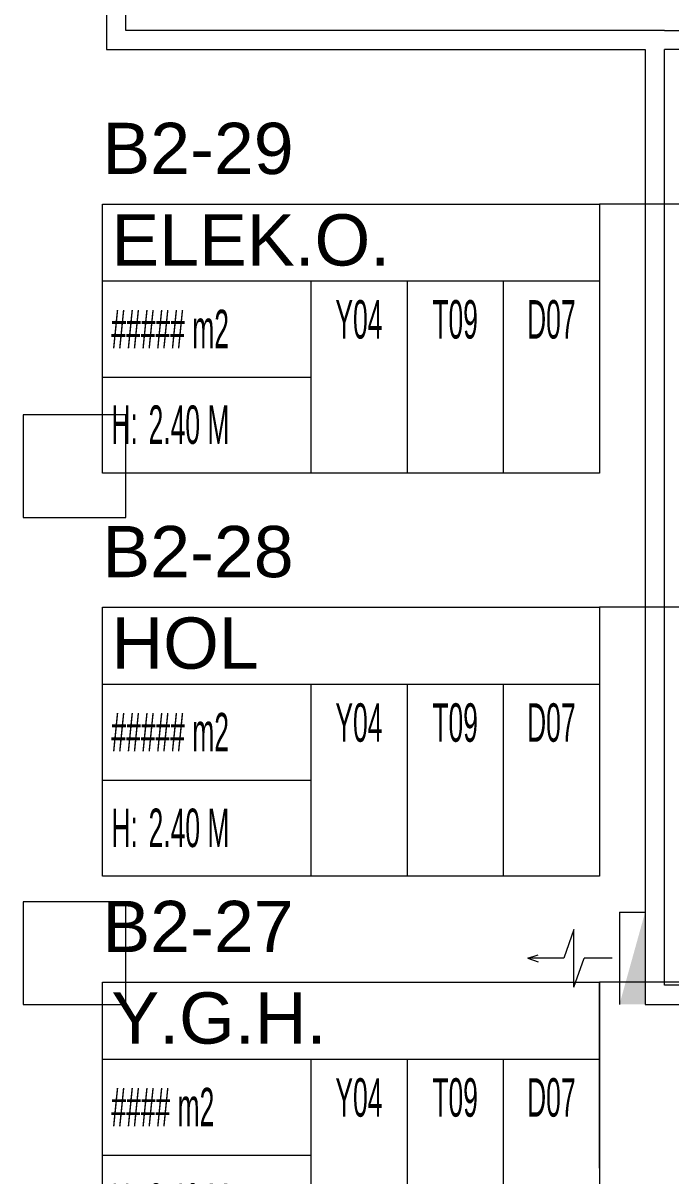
# Model space of a CAD drawing. Header units: metres. Extents: x -17822 to 152406, y -4219 to 19791.
# Drawn here: x 10540 to 11045, y 1886 to 2786 of the extents above; entities that cross this region are included whole.
import ezdxf
from ezdxf.enums import TextEntityAlignment as Align

# ---------------------------------------------------------------- set-up
doc = ezdxf.new("R2010")
doc.units = ezdxf.units.M
doc.header["$LTSCALE"] = 100
doc.header["$MEASUREMENT"] = 0
doc.layers.get('0').update_dxf_attribs({"color": 9, "lineweight": 9})
for name, color, linetype, lineweight in [('00', 9, 'Continuous', 9), ('01', 9, 'Continuous', 9), ('21_mahal200', 9, 'Continuous', 9), ('32-ekipman', 9, 'Continuous', 9)]:
    doc.layers.add(name, color=color, linetype=linetype, lineweight=lineweight)
doc.styles.add('Arial', font='arial.ttf', dxfattribs={"height": 2.5})
doc.styles.add('MuuM_TEXT-STANDART', font='ARIALN.TTF')
doc.dimstyles.new('MuuM_DIM200', dxfattribs={"dimscale": 20, "dimtxt": 2, "dimasz": 1, "dimexe": 1, "dimexo": 1, "dimgap": 1, "dimtad": 1, "dimdec": 1, "dimrnd": 0.5, "dimdsep": 46, "dimtxsty": 'MuuM_TEXT-STANDART', "dimblk": 'ARCHTICK', "dimcen": 0, "dimdle": 0.15, "dimclrd": 256, "dimclre": 256, "dimclrt": 256, "dimadec": 0, "dimazin": 0, "dimtfac": 5, "dimtdec": 1, "dimtix": 1, "dimtmove": 2, "dimatfit": 3, "dimldrblk": 'DOT', "dimfxl": 3, "dimfxlon": 1, "dimtolj": 1, "dimlwd": -1, "dimlwe": -1, "dimarcsym": 0})

# ---------------------------------------------------------------- blocks, each defined once
blk = doc.blocks.new('p-kolon_80x80')
blk.add_lwpolyline([(-40, -40), (40, -40), (40, 40), (-40, 40)], close=True)
blk = doc.blocks.new('2.bod.sitatik')
at = {"layer": '01'}
for p in [(10580, -6190), (10580, -6570)]:
    blk.add_blockref('p-kolon_80x80', p, dxfattribs=at)
blk = doc.blocks.new('YD-72-20')
at = {"linetype": 'Continuous'}
for p, q in [((0, 0.7139), (-0.0282, 0.6343)), ((0, 0.7139), (0.0282, 0.6343)), ((0, 0.4335), (0, 0.7139)), ((0.225, 0.3547), (0, 0.4335)), ((-0.225, 0.3547), (0.225, 0.3547)), ((-0.225, 0.3547), (0, 0.276)), ((0, 0.058), (0, 0.276)), ((0.36, 0), (-0.36, 0)), ((0.36, 0), (0.36, -0.2))]:
    blk.add_line(p, q, dxfattribs=at)
blk.add_solid([(0.36, -0.2), (-0.36, 0), (-0.36, -0.2)])
blk = doc.blocks.new('A$C29B32992')
at = {"xscale": 100, "yscale": 100, "zscale": 100, "rotation": 90}
blk.add_blockref('YD-72-20', (11005, -8834.12), dxfattribs=at)
blk = doc.blocks.new('_ArchTick')
at = {"color": 0, "linetype": 'ByBlock', "const_width": 0.15}
blk.add_lwpolyline([(-0.5, -0.5), (0.5, 0.5)], dxfattribs=at)
blk = doc.blocks.new('_Dot')
at = {"color": 0, "linetype": 'ByBlock', "lineweight": -2}
blk.add_line((-0.5, 0), (-1, 0), dxfattribs=at)
at = {"color": 0, "linetype": 'ByBlock', "const_width": 0.5}
blk.add_lwpolyline([(-0.25, 0, 1), (0.25, 0, 1)], format="xyb", close=True, dxfattribs=at)
blk = doc.blocks.new('0_roomno2')
blk.add_lwpolyline([(19.375, -10.5), (0, -10.5), (0, 0), (19.375, 0)], close=True)
for points in [[(0, -3), (19.375, -3)], [(8.125, -3), (8.125, -10.5)], [(11.875, -3), (11.875, -10.5)], [(15.625, -3), (15.625, -10.5)], [(0, -6.75), (8.125, -6.75)]]:
    blk.add_lwpolyline(points)
at = {"style": 'MuuM_TEXT-STANDART', "width": 0.6}
blk.add_text('H:', height=1.5, dxfattribs=at).set_placement((0.35, -8.608), align=Align.MIDDLE_LEFT)
at = {"style": 'Arial'}
blk.add_attdef('ODANO', (0, 1.17), '', height=2, dxfattribs=at)
blk.add_attdef('MEKANADI', text='', height=2, dxfattribs=at).set_placement((0.35, -3), align=Align.BOTTOM_LEFT)
at = {"style": 'MuuM_TEXT-STANDART', "width": 0.6}
for tag, p in [('YER01', (10, -4.5)), ('TAVAN01', (13.75, -4.5)), ('DUVAR01', (17.5, -4.5)), ('YER02', (10, -6.75)), ('TAVAN02', (13.75, -6.75)), ('DUVAR02', (17.5, -6.75)), ('YER03', (10, -9)), ('TAVAN03', (13.75, -9)), ('DUVAR03', (17.5, -9))]:
    blk.add_attdef(tag, text='', height=1.5, dxfattribs=at).set_placement(p, align=Align.MIDDLE_CENTER)
for tag, p in [('M2', (0.35, -4.875)), ('TEMIZTAVANYUKSEKLIGI', (1.8, -8.608))]:
    blk.add_attdef(tag, text='', height=1.5, dxfattribs=at).set_placement(p, align=Align.MIDDLE_LEFT)
blk = doc.blocks.new('2.bod.Mimari')
at = {"layer": '00'}
for points in [[(10605, -5430), (10605, -5865), (11025, -5865), (11025, -6610), (11055, -6610), (11055, -6595), (11040, -6595), (11040, -5865)], [(11040, -5850), (11040, -5850), (11025, -5850), (11025, -5850), (10620, -5850), (10620, -5430)], [(11040, -5850), (11055, -5850), (11055, -5865), (11040, -5865)]]:
    blk.add_lwpolyline(points, dxfattribs=at)
at = {"layer": '21_mahal200', "flags": 128}
blk.add_lwpolyline([(10989.34, -6737.65), (10989.34, -6592.58)], dxfattribs=at)
at = {"layer": '21_mahal200'}
ref = blk.add_blockref('0_roomno2', (10601.84, -5985.45), dxfattribs=dict(at, xscale=20, yscale=20, zscale=20))
ref.add_attrib('ODANO', 'B2-29', (10601.84, -5962.05), dxfattribs={"layer": '0', "height": 40, "style": 'Arial'})
ref.add_attrib('MEKANADI', 'ELEK.O.', dxfattribs={"layer": '0', "height": 40, "style": 'Arial'}).set_placement((10608.84, -6045.45), align=Align.BOTTOM_LEFT)
ref.add_attrib('M2', '##### m2', dxfattribs={"layer": '0', "height": 30, "style": 'MuuM_TEXT-STANDART', "width": 0.6}).set_placement((10608.84, -6082.95), align=Align.MIDDLE_LEFT)
ref.add_attrib('TEMIZTAVANYUKSEKLIGI', '2.40 M', dxfattribs={"layer": '0', "height": 30, "style": 'MuuM_TEXT-STANDART', "width": 0.6}).set_placement((10637.84, -6157.61), align=Align.MIDDLE_LEFT)
ref.add_attrib('YER01', 'Y04', dxfattribs={"layer": '0', "height": 30, "style": 'MuuM_TEXT-STANDART', "width": 0.6}).set_placement((10801.84, -6075.45), align=Align.MIDDLE_CENTER)
ref.add_attrib('TAVAN01', 'T09', dxfattribs={"layer": '0', "height": 30, "style": 'MuuM_TEXT-STANDART', "width": 0.6}).set_placement((10876.84, -6075.45), align=Align.MIDDLE_CENTER)
ref.add_attrib('DUVAR01', 'D07', dxfattribs={"layer": '0', "height": 30, "style": 'MuuM_TEXT-STANDART', "width": 0.6}).set_placement((10951.84, -6075.45), align=Align.MIDDLE_CENTER)
ref = blk.add_blockref('0_roomno2', (10601.84, -6300.04), dxfattribs=dict(at, xscale=20, yscale=20, zscale=20))
ref.add_attrib('ODANO', 'B2-28', (10601.84, -6276.64), dxfattribs={"layer": '0', "height": 40, "style": 'Arial'})
ref.add_attrib('MEKANADI', 'HOL', dxfattribs={"layer": '0', "height": 40, "style": 'Arial'}).set_placement((10608.84, -6360.04), align=Align.BOTTOM_LEFT)
ref.add_attrib('M2', '##### m2', dxfattribs={"layer": '0', "height": 30, "style": 'MuuM_TEXT-STANDART', "width": 0.6}).set_placement((10608.84, -6397.54), align=Align.MIDDLE_LEFT)
ref.add_attrib('TEMIZTAVANYUKSEKLIGI', '2.40 M', dxfattribs={"layer": '0', "height": 30, "style": 'MuuM_TEXT-STANDART', "width": 0.6}).set_placement((10637.84, -6472.2), align=Align.MIDDLE_LEFT)
ref.add_attrib('YER01', 'Y04', dxfattribs={"layer": '0', "height": 30, "style": 'MuuM_TEXT-STANDART', "width": 0.6}).set_placement((10801.84, -6390.04), align=Align.MIDDLE_CENTER)
ref.add_attrib('TAVAN01', 'T09', dxfattribs={"layer": '0', "height": 30, "style": 'MuuM_TEXT-STANDART', "width": 0.6}).set_placement((10876.84, -6390.04), align=Align.MIDDLE_CENTER)
ref.add_attrib('DUVAR01', 'D07', dxfattribs={"layer": '0', "height": 30, "style": 'MuuM_TEXT-STANDART', "width": 0.6}).set_placement((10951.84, -6390.04), align=Align.MIDDLE_CENTER)
ref = blk.add_blockref('0_roomno2', (10601.84, -6592.58), dxfattribs=dict(at, xscale=20, yscale=20, zscale=20))
ref.add_attrib('ODANO', 'B2-27', (10601.84, -6569.18), dxfattribs={"layer": '0', "height": 40, "style": 'Arial'})
ref.add_attrib('MEKANADI', 'Y.G.H.', dxfattribs={"layer": '0', "height": 40, "style": 'Arial'}).set_placement((10608.84, -6652.58), align=Align.BOTTOM_LEFT)
ref.add_attrib('M2', '#### m2', dxfattribs={"layer": '0', "height": 30, "style": 'MuuM_TEXT-STANDART', "width": 0.6}).set_placement((10608.84, -6690.08), align=Align.MIDDLE_LEFT)
ref.add_attrib('TEMIZTAVANYUKSEKLIGI', '2.40 M', dxfattribs={"layer": '0', "height": 30, "style": 'MuuM_TEXT-STANDART', "width": 0.6}).set_placement((10637.84, -6764.74), align=Align.MIDDLE_LEFT)
ref.add_attrib('YER01', 'Y04', dxfattribs={"layer": '0', "height": 30, "style": 'MuuM_TEXT-STANDART', "width": 0.6}).set_placement((10801.84, -6682.58), align=Align.MIDDLE_CENTER)
ref.add_attrib('TAVAN01', 'T09', dxfattribs={"layer": '0', "height": 30, "style": 'MuuM_TEXT-STANDART', "width": 0.6}).set_placement((10876.84, -6682.58), align=Align.MIDDLE_CENTER)
ref.add_attrib('DUVAR01', 'D07', dxfattribs={"layer": '0', "height": 30, "style": 'MuuM_TEXT-STANDART', "width": 0.6}).set_placement((10951.84, -6682.58), align=Align.MIDDLE_CENTER)
at = {"layer": '32-ekipman'}
blk.add_blockref('A$C29B32992', (0, 2260.12), dxfattribs=at)
at = {"layer": '21_mahal200'}
for points in [[(11402.12, -5985.45), (10989.34, -5985.45)], [(11125.74, -6300.04), (10989.34, -6300.04)], [(11372.49, -6592.58), (10989.34, -6592.58)]]:
    blk.add_leader(points, dimstyle='MuuM_DIM200', override={"dimasz": 1, "dimfxl": 10}, dxfattribs=at)

msp = doc.modelspace()

# ---------------------------------------------------------------- block references
for name in ['2.bod.sitatik', '2.bod.Mimari']:
    msp.add_blockref(name, (0, 8630))

doc.saveas('drawing.dxf')
